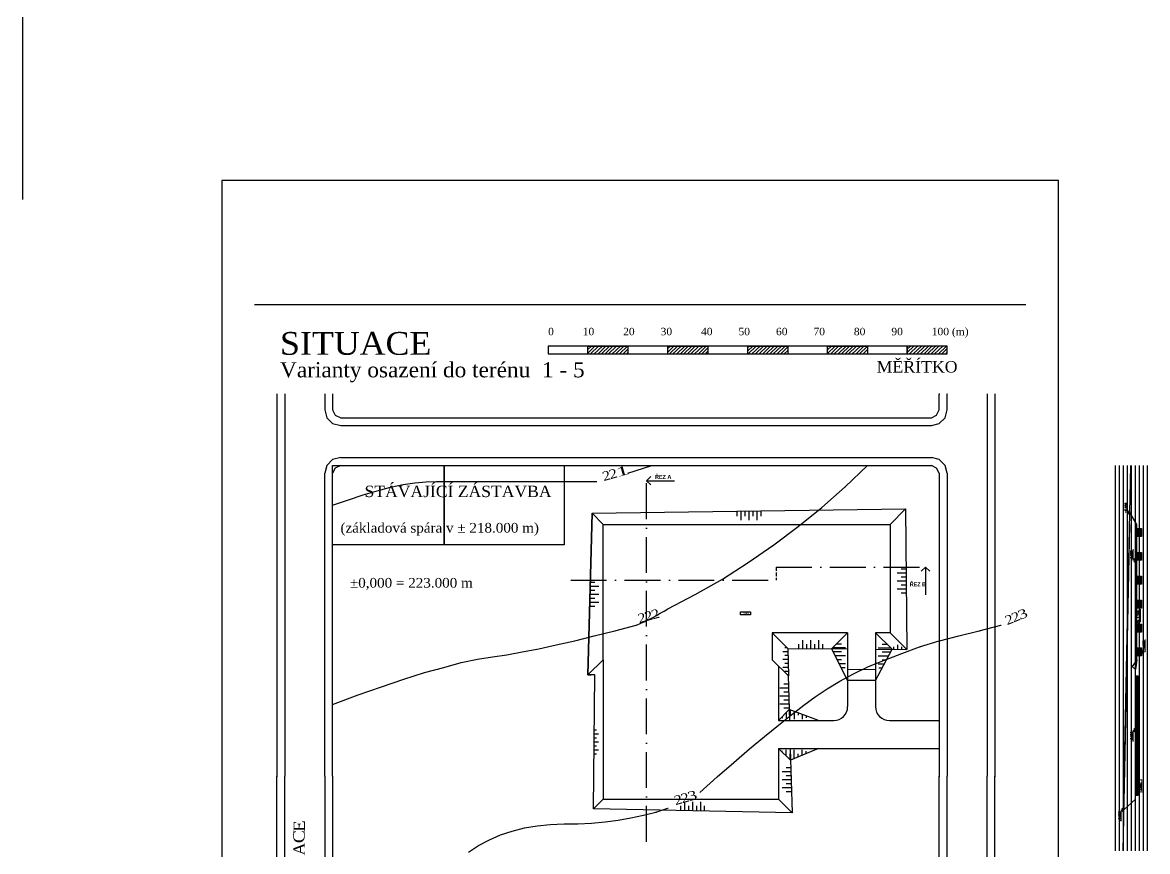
# Model space of a CAD drawing. Header units: millimetres. Extents: x -51 to 2999949, y -1641567 to 415040.
# Drawn here: x 879949 to 1162265, y -156157 to 51962 of the extents above; entities that cross this region are included whole.
import ezdxf

# ---------------------------------------------------------------- set-up
doc = ezdxf.new("R2010")
doc.units = ezdxf.units.MM
doc.header["$LTSCALE"] = 75
doc.header["$MEASUREMENT"] = 0
doc.linetypes.add('ACAD_ISO10W100', pattern=[18, 12, -3, 0, -3])
doc.layers.get('0').update_dxf_attribs({"linetype": 'CONTINUOUS'})
for name, color, linetype in [('cesty', 161, 'CONTINUOUS'), ('DNO', 210, 'CONTINUOUS'), ('koty situace', 7, 'CONTINUOUS'), ('objekt A+B', 10, 'CONTINUOUS'), ('objekt C', 30, 'CONTINUOUS'), ('svahování', 80, 'CONTINUOUS'), ('TEXT hlouby SJ', 6, 'CONTINUOUS'), ('ŘEZ', 10, 'ACAD_ISO10W100'), ('ŘEZ bílá', 251, 'CONTINUOUS'), ('ŘEZ červená', 10, 'CONTINUOUS'), ('šrafy', 90, 'CONTINUOUS')]:
    doc.layers.add(name, color=color, linetype=linetype)
doc.layers.add('dělící čára', color=140, linetype='CONTINUOUS', lineweight=30)
doc.layers.add('texty', color=255, linetype='CONTINUOUS', lineweight=15)
doc.styles.add('hloubky patek a pasu', font='ariblk.ttf', dxfattribs={"width": 0.75, "height": 400})
doc.styles.add('romans', font='romans.shx')
doc.styles.add('TIMESNEWROMAN', font='times.ttf')
doc.styles.add('ŘEZ', font='ariblk.ttf', dxfattribs={"width": 0.75, "height": 1000})
pattern_1 = [(45, (-21324.13, -343740.56), (-132.582521, 132.582521), [])]

# ---------------------------------------------------------------- blocks, each defined once
blk = doc.blocks.new('*U16')
at = {"layer": 'DNO'}
for p, q in [((-600, 1000), (600, 1000)), ((600, 1000), (600, -1000)), ((600, -1000), (-600, -1000))]:
    blk.add_line(p, q, dxfattribs=at)
blk = doc.blocks.new('*U17')
at = {"layer": 'DNO', "color": 0, "linetype": 'ByBlock', "lineweight": -2, "transparency": 16777216}
for p in [(0, 0), (0, -6000), (0, -12000), (0, -18000), (0, -24000), (0, -30000)]:
    blk.add_blockref('*U16', p, dxfattribs=at)

msp = doc.modelspace()

# ---------------------------------------------------------------- hatches: boundary and pattern name
at = {"layer": 'šrafy'}
h = msp.add_hatch(dxfattribs=at)
h.set_pattern_fill('ANSI31', color=256, scale=1500)
h.set_pattern_definition(pattern_1)
h.paths.add_polyline_path([(1159565.2522, -74056.2658), (1159265.2522, -73539.3695), (1159265.2522, -108501.4875), (1159565.2522, -108056.2658)])
h = msp.add_hatch(dxfattribs=at)
h.set_pattern_fill('ANSI31', color=256, scale=1500)
h.set_pattern_definition(pattern_1)
h.paths.add_polyline_path([(1160265.2522, -75056.2658), (1159565.2522, -75056.2658), (1159565.2522, -77056.2658), (1160265.2522, -77056.2658)])
h = msp.add_hatch(dxfattribs=at)
h.set_pattern_fill('ANSI31', color=256, scale=1500)
h.set_pattern_definition(pattern_1)
h.paths.add_polyline_path([(1160765.2522, -75056.2658), (1160265.2522, -75056.2658), (1160265.2522, -77056.2658), (1160765.2522, -77056.2658)])
h = msp.add_hatch(dxfattribs=at)
h.set_pattern_fill('ANSI31', color=256, scale=1500)
h.set_pattern_definition(pattern_1)
h.paths.add_polyline_path([(1160265.2522, -81056.2658), (1159565.2522, -81056.2658), (1159565.2522, -83056.2658), (1160265.2522, -83056.2658)])
h = msp.add_hatch(dxfattribs=at)
h.set_pattern_fill('ANSI31', color=256, scale=1500)
h.set_pattern_definition(pattern_1)
h.paths.add_polyline_path([(1160765.2522, -81056.2658), (1160265.2522, -81056.2658), (1160265.2522, -83056.2658), (1160765.2522, -83056.2658)])
h = msp.add_hatch(dxfattribs=at)
h.set_pattern_fill('ANSI31', color=256, scale=1500)
h.set_pattern_definition(pattern_1)
h.paths.add_polyline_path([(1160265.2522, -87056.2658), (1159565.2522, -87056.2658), (1159565.2522, -89056.2658), (1160265.2522, -89056.2658)])
h = msp.add_hatch(dxfattribs=at)
h.set_pattern_fill('ANSI31', color=256, scale=1500)
h.set_pattern_definition(pattern_1)
h.paths.add_polyline_path([(1160765.2522, -87056.2658), (1160265.2522, -87056.2658), (1160265.2522, -89056.2658), (1160765.2522, -89056.2658)])
h = msp.add_hatch(dxfattribs=at)
h.set_pattern_fill('ANSI31', color=256, scale=1500)
h.set_pattern_definition(pattern_1)
h.paths.add_polyline_path([(1160265.2522, -93056.2658), (1159565.2522, -93056.2658), (1159565.2522, -95056.2658), (1160265.2522, -95056.2658)])
h = msp.add_hatch(dxfattribs=at)
h.set_pattern_fill('ANSI31', color=256, scale=1500)
h.set_pattern_definition(pattern_1)
h.paths.add_polyline_path([(1160765.2522, -93056.2658), (1160265.2522, -93056.2658), (1160265.2522, -95056.2658), (1160765.2522, -95056.2658)])
h = msp.add_hatch(dxfattribs=at)
h.set_pattern_fill('ANSI31', color=256, scale=1500)
h.set_pattern_definition(pattern_1)
h.paths.add_polyline_path([(1160265.2522, -99056.2658), (1159565.2522, -99056.2658), (1159565.2522, -101056.2658), (1160265.2522, -101056.2658)])
h = msp.add_hatch(dxfattribs=at)
h.set_pattern_fill('ANSI31', color=256, scale=1500)
h.set_pattern_definition(pattern_1)
h.paths.add_polyline_path([(1160765.2522, -99056.2658), (1160265.2522, -99056.2658), (1160265.2522, -101056.2658), (1160765.2522, -101056.2658)])
h = msp.add_hatch(dxfattribs=at)
h.set_pattern_fill('ANSI31', color=256, scale=1500)
h.set_pattern_definition(pattern_1)
h.paths.add_polyline_path([(1160265.2522, -105056.2658), (1159565.2522, -105056.2658), (1159565.2522, -107056.2658), (1160265.2522, -107056.2658)])
h = msp.add_hatch(dxfattribs=at)
h.set_pattern_fill('ANSI31', color=256, scale=1500)
h.set_pattern_definition(pattern_1)
h.paths.add_polyline_path([(1160765.2522, -105056.2658), (1160265.2522, -105056.2658), (1160265.2522, -107056.2658), (1160765.2522, -107056.2658)])
h = msp.add_hatch(dxfattribs=at)
h.set_pattern_fill('ANSI31', color=256, scale=1500)
h.set_pattern_definition(pattern_1)
h.paths.add_polyline_path([(1159565.2522, -108056.2658), (1159265.2522, -108501.4875), (1159265.2522, -110506.2658)])
h = msp.add_hatch(dxfattribs=at)
h.set_pattern_fill('ANSI31', color=256, scale=1500)
h.set_pattern_definition(pattern_1)
h.paths.add_polyline_path([(1159865.2522, -112056.2658), (1159265.2522, -112056.2658), (1159265.2522, -142056.2658), (1159865.2522, -142056.2658)])

# ---------------------------------------------------------------- linework, layer by layer
for p, q in [((938166.6185, -18820.389), (1131752.1823, -18820.389)), ((959847.5854, -57244.3073), (1108142.3038, -57244.3073)), ((959847.5854, -59224.6545), (1108142.3038, -59224.6545)), ((1021855.6645, -63288.2198), (1024041.7669, -63288.2198))]:
    msp.add_line(p, q)
msp.add_lwpolyline([(929948.9938, 12260.6431), (929948.9938, -284739.3569), (1139948.9938, -284739.3569), (1139948.9938, 12260.6431)], close=True)
for points in [[(1011851.0381, -31216.8468), (1021855.6645, -31216.8468), (1021855.6645, -29262.2175), (1031860.2843, -29262.2175), (1031860.2843, -31216.8468), (1041864.9041, -31216.8468), (1041864.9041, -29262.2175), (1051972.395, -29262.2175), (1051972.395, -31216.8468), (1061977.0279, -31216.8468), (1061977.0279, -29262.2175), (1071981.6346, -29262.2175), (1071981.6346, -31216.8468), (1081986.2675, -31216.8468), (1081986.2675, -29262.2175), (1091990.8873, -29262.2175), (1091990.8873, -31216.8468), (1101995.5072, -31216.8468), (1101995.5072, -29262.2175), (1011851.0381, -29262.2175), (1011851.0381, -31216.8468), (1102098.3783, -31216.8468)], [(1021855.6645, -30136.6741), (1022730.1081, -29262.2175), (1022832.9792, -29262.2175)], [(1021855.6645, -31011.1046), (1023604.5386, -29262.2175), (1023707.4097, -29262.2175)], [(1022498.635, -31216.8468), (1024478.9821, -29262.2175), (1024607.5841, -29262.2175)], [(1023398.7964, -31216.8468), (1025482.0146, -29262.2175), (1025584.8857, -29262.2175)], [(1024376.098, -31216.8468), (1026356.4582, -29262.2175), (1026459.3293, -29262.2175)], [(1025250.5546, -31216.8468), (1027230.9018, -29262.2175), (1027359.4906, -29262.2175)], [(1026150.7029, -31216.8468), (1028105.3322, -29262.2175), (1028233.9211, -29262.2175)], [(1027025.1465, -31216.8468), (1029005.4936, -29262.2175), (1029108.3778, -29262.2175)], [(1027899.5901, -31216.8468), (1029982.8083, -29262.2175), (1030085.6794, -29262.2175)], [(1028876.8916, -31216.8468), (1030857.2519, -29262.2175), (1030985.8407, -29262.2175)], [(1029777.0661, -31216.8468), (1031757.4132, -29262.2175), (1031860.2843, -29262.2175)], [(1030651.4966, -31216.8468), (1031860.2843, -30008.0591), (1031963.1554, -30008.0591)], [(1031525.9402, -31216.8468), (1031860.2843, -30908.2335), (1031963.1554, -30908.2335)], [(1041864.9041, -29802.3169), (1042507.8746, -29262.2175), (1042636.4766, -29262.2175)], [(1041864.9041, -30779.6447), (1043408.036, -29262.2175), (1043510.9071, -29262.2175)], [(1042302.1194, -31216.8468), (1044282.4665, -29262.2175), (1044385.3507, -29262.2175)], [(1043176.5629, -31216.8468), (1045259.7942, -29262.2175), (1045388.3831, -29262.2175)], [(1044179.5954, -31216.8468), (1046159.9425, -29262.2175), (1046262.8136, -29262.2175)], [(1045054.039, -31216.8468), (1047034.3861, -29262.2175), (1047137.2703, -29262.2175)], [(1045928.4825, -31216.8468), (1047908.8297, -29262.2175), (1048011.7008, -29262.2175)], [(1046802.913, -31216.8468), (1048783.2602, -29262.2175), (1048886.1443, -29262.2175)], [(1047677.3566, -31216.8468), (1049657.7168, -29262.2175), (1049786.3057, -29262.2175)], [(1048577.518, -31216.8468), (1050660.7362, -29262.2175), (1050763.6073, -29262.2175)], [(1049554.8326, -31216.8468), (1051535.1798, -29262.2175), (1051638.064, -29262.2175)], [(1050429.2762, -31216.8468), (1051972.395, -29699.4458), (1052075.2792, -29699.4458)], [(1051303.7067, -31216.8468), (1051972.395, -30573.8763), (1052075.2792, -30573.8763)], [(1061977.0279, -29570.8569), (1062311.359, -29262.2175), (1062414.2432, -29262.2175)], [(1061977.0279, -30471.0052), (1063185.8156, -29262.2175), (1063288.6867, -29262.2175)], [(1062079.899, -31216.8468), (1064060.2461, -29262.2175), (1064188.835, -29262.2175)], [(1062980.0473, -31216.8468), (1065063.2786, -29262.2175), (1065166.1628, -29262.2175)], [(1063854.5039, -31216.8468), (1065937.7222, -29262.2175), (1066040.5933, -29262.2175)], [(1064831.8055, -31216.8468), (1066812.1527, -29262.2175), (1066915.0368, -29262.2175)], [(1065706.2491, -31216.8468), (1067686.6093, -29262.2175), (1067815.1982, -29262.2175)], [(1066606.4105, -31216.8468), (1068586.7576, -29262.2175), (1068689.6287, -29262.2175)], [(1067480.841, -31216.8468), (1069461.2012, -29262.2175), (1069564.0723, -29262.2175)], [(1068355.2976, -31216.8468), (1070438.5158, -29262.2175), (1070567.1047, -29262.2175)], [(1069332.5992, -31216.8468), (1071312.9463, -29262.2175), (1071441.5483, -29262.2175)], [(1070232.7737, -31216.8468), (1071981.6346, -29467.9597), (1072084.5188, -29467.9597)], [(1071107.2041, -31216.8468), (1071981.6346, -30342.4163), (1072084.5188, -30342.4163)], [(1081986.2675, -29365.0886), (1082089.1386, -29262.2175), (1082217.7275, -29262.2175)], [(1081986.2675, -30239.5452), (1082989.3, -29262.2175), (1083092.1842, -29262.2175)], [(1081986.2675, -31113.9757), (1083863.7436, -29262.2175), (1083966.6147, -29262.2175)], [(1082757.8269, -31216.8468), (1084738.1741, -29262.2175), (1084841.0452, -29262.2175)], [(1083632.2705, -31216.8468), (1085715.5018, -29262.2175), (1085844.0907, -29262.2175)], [(1084635.303, -31216.8468), (1086615.6501, -29262.2175), (1086718.5212, -29262.2175)], [(1085509.7465, -31216.8468), (1087490.0937, -29262.2175), (1087592.9778, -29262.2175)], [(1086384.1901, -31216.8468), (1088364.5372, -29262.2175), (1088467.4083, -29262.2175)], [(1087258.6206, -31216.8468), (1089238.9677, -29262.2175), (1089341.8388, -29262.2175)], [(1088133.0642, -31216.8468), (1090242.0133, -29262.2175), (1090344.8844, -29262.2175)], [(1089136.0966, -31216.8468), (1091116.4438, -29262.2175), (1091219.3149, -29262.2175)], [(1090010.5402, -31216.8468), (1091990.8873, -29262.2175), (1092093.7715, -29262.2175)], [(1090884.9838, -31216.8468), (1091990.8873, -30136.6741), (1092093.7715, -30136.6741)], [(1091785.1321, -31216.8468), (1091990.8873, -31011.1046), (1092093.7715, -31011.1046)], [(1101995.5072, -31216.8468), (1112000.127, -31216.8468), (1112000.127, -29262.2175), (1101995.5072, -29262.2175), (1101995.5072, -31216.8468), (1102098.3783, -31216.8468)], [(1101995.5072, -30008.0591), (1102767.0666, -29262.2175), (1102869.9507, -29262.2175)], [(1101995.5072, -30908.2335), (1103641.5101, -29262.2175), (1103744.3943, -29262.2175)], [(1102535.6066, -31216.8468), (1104515.9537, -29262.2175), (1104644.5426, -29262.2175)], [(1103435.7549, -31216.8468), (1105518.9862, -29262.2175), (1105621.8703, -29262.2175)], [(1104413.0826, -31216.8468), (1106393.4297, -29262.2175), (1106496.3008, -29262.2175)], [(1105287.5131, -31216.8468), (1107267.8602, -29262.2175), (1107396.4622, -29262.2175)], [(1106187.6745, -31216.8468), (1108142.3038, -29262.2175), (1108270.9058, -29262.2175)], [(1107062.118, -31216.8468), (1109042.4652, -29262.2175), (1109145.3363, -29262.2175)], [(1107936.5485, -31216.8468), (1109916.8957, -29262.2175), (1110019.7798, -29262.2175)], [(1108811.0052, -31216.8468), (1110894.2234, -29262.2175), (1111022.8123, -29262.2175)], [(1109814.0246, -31216.8468), (1111794.3717, -29262.2175), (1111897.2559, -29262.2175)], [(1110688.4681, -31216.8468), (1112000.127, -29905.188), (1112103.0111, -29905.188)], [(1111562.9117, -31216.8468), (1112000.127, -30779.6447), (1112103.0111, -30779.6447)], [(943799.0401, -41221.4797), (943799.0401, -137281.2658), (943901.9177, -137281.2658)], [(945779.3872, -41221.4797), (945779.3872, -137281.2658), (945882.2648, -137281.2658)], [(955784.0135, -41221.4797), (955784.0135, -45285.0451), (956324.1064, -47265.3922), (957764.3607, -48679.9221), (959847.5854, -49245.7393), (1108039.4327, -49245.7393), (1110019.7798, -48679.9221), (1111460.0406, -47265.3922), (1112000.127, -45285.0451), (1112000.127, -41221.4797), (1112103.0111, -41221.4797)], [(957764.3607, -41221.4797), (957764.3607, -45285.0451), (958407.3312, -46596.7039), (959847.5854, -47265.3922), (1108039.4327, -47265.3922), (1109351.0915, -46596.7039), (1110019.7798, -45285.0451), (1110019.7798, -41221.4797), (1110122.664, -41221.4797)], [(1122004.7468, -41221.4797), (1122004.7468, -137281.2658), (1122107.6179, -137281.2658)], [(1123985.0939, -41221.4797), (1123985.0939, -137281.2658), (1124087.9781, -137281.2658)], [(959847.5854, -57244.3073), (957764.3607, -57784.4068), (956324.1064, -59224.6545), (955784.0135, -61205.0016), (955886.8846, -61205.0016)], [(959847.5854, -59224.6545), (958407.3312, -59893.3428), (957764.3607, -61205.0016), (957867.2383, -61205.0016)], [(957764.3607, -79208.1763), (957764.3607, -59224.6545), (1015914.6166, -59224.6545), (1015914.6166, -79208.1763), (985797.873, -79208.1763), (985797.873, -59224.6545), (985797.873, -79208.1763), (957764.3607, -79208.1763), (957867.2383, -79208.1763)], [(1031860.2843, -61205.0016), (1037904.1968, -59224.6545), (1038007.081, -59224.6545)], [(1086384.1901, -64599.8786), (1091990.8873, -59224.6545), (1092093.7715, -59224.6545)], [(1112000.127, -61205.0016), (1111460.0406, -59224.6545), (1110019.7798, -57784.4068), (1108039.4327, -57244.3073), (1108142.3038, -57244.3073)], [(1110019.7798, -61205.0016), (1109351.0915, -59893.3428), (1108039.4327, -59224.6545), (1108142.3038, -59224.6545)], [(955784.0135, -137281.2658), (955784.0135, -61205.0016), (955886.8846, -61205.0016)], [(957764.3607, -137281.2658), (957764.3607, -61205.0016), (957867.2383, -61205.0016)], [(1110019.7798, -61205.0016), (1110019.7798, -137281.2658), (1110122.664, -137281.2658)], [(1112000.127, -61205.0016), (1112000.127, -137281.2658), (1112103.0111, -137281.2658)], [(957764.3607, -69203.5434), (961725.0615, -67891.8846), (965454.2892, -66580.2258), (968977.7682, -65602.9242), (972269.7742, -64702.7497), (975458.909, -64059.7792), (978416.5708, -63622.577), (981271.3615, -63391.0909), (983817.5258, -63288.2198), (1021958.5356, -63288.2198)], [(1041864.9041, -95231.0039), (1048783.2602, -91604.6407), (1055598.7582, -87772.5353), (1062079.899, -83606.0989), (1068458.1687, -79208.1763), (1074630.6832, -74604.5115), (1080571.7376, -69769.3606), (1086384.1901, -64599.8786), (1086487.0612, -64599.8786)], [(957764.3607, -119278.0911), (964142.6304, -116860.5287), (970057.954, -114777.2974), (975664.6577, -112899.8214), (980834.1397, -111253.8315), (985669.2776, -109942.1727), (990067.2001, -108733.3849), (994156.4898, -107858.9283), (997885.7175, -107318.8288), (1001512.0742, -106753.0378), (1005369.8973, -106007.1962), (1009536.3469, -105235.6106), (1013831.3918, -104232.5912), (1018563.6455, -103255.2635), (1023398.7964, -102046.4758), (1028568.2784, -100734.8169), (1028671.1495, -100734.8169)], [(1028568.2784, -100734.8169), (1033943.5025, -99294.5692), (1034046.3736, -99294.5692)], [(1109951.4623, -103276.613), (1110054.8371, -103255.2635), (1114889.9881, -102046.4758), (1120059.47, -100734.8169), (1120162.3411, -100734.8169)], [(1120059.47, -100734.8169), (1125434.6942, -99294.5692), (1125537.5653, -99294.5692)], [(1105081.7709, -104798.4085), (1110019.7798, -103255.2635), (1110122.664, -103255.2635)], [(1049889.1768, -141344.8442), (1054287.0994, -137384.1369), (1058453.5358, -133783.5177), (1062414.2432, -130362.9098), (1066169.1821, -127302.3769), (1069666.9564, -124447.5731), (1072984.6802, -121798.5376), (1076045.2262, -119380.9622), (1078900.0038, -117297.744), (1081883.3964, -115317.3968), (1085072.5313, -113362.7675), (1088467.4083, -111588.1626), (1092222.3604, -109736.4043), (1096285.9257, -108090.4144), (1100580.9772, -106444.3983), (1105081.7709, -104798.4085), (1105184.642, -104798.4085)], [(943799.0401, -239384.9905), (943799.0401, -137281.2658), (943901.9177, -137281.2658)], [(945779.3872, -239384.9905), (945779.3872, -137281.2658), (945882.2648, -137281.2658)], [(955784.0135, -137281.2658), (955784.0135, -219298.591), (956324.1064, -221381.8158), (957764.3607, -222822.07), (959847.5854, -223362.1629), (1108039.4327, -223362.1629), (1110019.7798, -222822.07), (1111460.0406, -221381.8158), (1112000.127, -219298.591), (1112000.127, -137281.2658), (1112103.0111, -137281.2658)], [(957764.3607, -137281.2658), (957764.3607, -219298.591), (958407.3312, -220713.1275), (959847.5854, -221381.8158), (1108039.4327, -221381.8158), (1109351.0915, -220713.1275), (1110019.7798, -219298.591), (1110019.7798, -137281.2658), (1110122.664, -137281.2658)], [(1122004.7468, -239384.9905), (1122004.7468, -137281.2658), (1122107.6179, -137281.2658)], [(1123985.0939, -239384.9905), (1123985.0939, -137281.2658), (1124087.9781, -137281.2658)], [(991841.7985, -156287.4861), (994362.2451, -154641.47), (997114.1581, -153201.2223), (999866.0712, -151992.4346), (1002823.733, -151015.1199), (1005909.9902, -150243.5474), (1009099.1251, -149703.4611), (1012391.1376, -149369.1169), (1015914.6166, -149240.528), (1019335.2179, -149240.528), (1022730.1081, -149034.7728), (1026150.7029, -148700.4286), (1029442.7089, -148263.2003), (1032631.8437, -147723.1139), (1035820.9786, -147054.4126), (1038881.5245, -146282.8532), (1039010.1134, -146282.8532)], [(1038881.5245, -146282.8532), (1041864.9041, -145305.5516), (1041967.7883, -145305.5516)]]:
    msp.add_lwpolyline(points)
msp.add_open_spline([(1034046.3736, -99294.5692), (1036855.9695, -98143.4665), (1039416.5218, -96743.3201), (1041864.9041, -95231.0039)], degree=3)
at = {"layer": 'cesty'}
for p, q in [((1087019.7798, -101256.2658), (1082997.2698, -105278.7759)), ((1087019.7798, -101256.2658), (1087019.7798, -119781.2658)), ((1094019.7798, -101256.2658), (1094019.7798, -119781.2658)), ((1094019.7798, -101256.2658), (1098154.5737, -105391.0597)), ((1094019.7798, -101256.2658), (1094019.7798, -113256.2658)), ((1082997.2698, -105278.7759), (1087019.7798, -113256.2658)), ((1087019.7798, -105308.5742), (1087019.7798, -117308.5742)), ((1094019.7798, -113256.2658), (1098154.5737, -105391.0597)), ((1094019.7798, -110505.4022), (1087019.7798, -110518.7658)), ((1094019.7798, -113256.2658), (1087019.7798, -113256.2658)), ((1069669.7798, -123281.2658), (1072313.0059, -120543.2791)), ((1079669.7798, -123281.2658), (1072313.0059, -120543.2791)), ((1069669.7798, -123281.2658), (1083519.7798, -123281.2658)), ((1069669.7798, -123281.2658), (1079669.7798, -123281.2658)), ((1097519.7798, -123281.2658), (1106019.7798, -123281.2658)), ((1097519.7798, -123281.2658), (1110019.7798, -123281.2658)), ((1069669.7798, -130281.2658), (1110019.7798, -130281.2658)), ((1069669.7798, -130281.2658), (1072680.984, -133264.7744)), ((1079669.7798, -130281.2658), (1072680.984, -133264.7744))]:
    msp.add_line(p, q, dxfattribs=at)
for centre, start, end in [((1083519.7798, -119781.2658), 270, 0), ((1097519.7798, -119781.2658), 180, 270)]:
    msp.add_arc(centre, 3500, start, end, dxfattribs=at)
at = {"layer": 'DNO'}
for p, q in [((1159565.2522, -74056.2658), (1157822.0253, -71052.7071)), ((1159565.2522, -108056.2658), (1159565.2522, -74056.2658)), ((1159565.2522, -108056.2658), (1159565.2522, -98166.8718)), ((1159565.2522, -108056.2658), (1158458.1991, -109699.2127)), ((1159265.2522, -110506.2658), (1158458.1991, -109699.2127)), ((1159565.2522, -108056.2658), (1159265.2522, -110506.2658)), ((1159265.2522, -143056.2658), (1159265.2522, -110506.2658)), ((1159265.2522, -112056.2658), (1159865.2522, -112056.2658)), ((1159865.2522, -112056.2658), (1159865.2522, -142056.2658)), ((1159265.2522, -143056.2658), (1156289.0545, -145706.4992)), ((1159865.2522, -142056.2658), (1159265.2522, -142056.2658))]:
    msp.add_line(p, q, dxfattribs=at)
at = {"layer": 'dělící čára'}
msp.add_line((879948.9938, 407501.2066), (879948.9938, 7501.2066), dxfattribs=at)
at = {"layer": 'koty situace'}
for p, q in [((1022896.208, -71245.9296), (1021800.0449, -111802.3772)), ((1021800.0449, -111802.3772), (1022681.0843, -111807.471))]:
    msp.add_line(p, q, dxfattribs=at)
at = {"layer": 'objekt A+B'}
for p, q in [((1022896.208, -71245.9296), (1101498.657, -70135.1912)), ((1097669.7798, -74056.2658), (1101498.657, -70135.1912)), ((1101498.657, -70135.1912), (1101841.4152, -105418.3714)), ((1021800.0449, -111802.3772), (1022896.208, -71245.9296)), ((1022896.208, -71245.9296), (1025669.7798, -74056.2658)), ((1025669.7798, -74056.2658), (1097669.7798, -74056.2658)), ((1025669.7798, -108056.2658), (1025669.7798, -74056.2658)), ((1097669.7798, -74056.2658), (1097669.7798, -101256.2658)), ((1087019.7798, -101256.2658), (1068069.7798, -101256.2658)), ((1068069.7798, -101256.2658), (1068069.7798, -108056.2658)), ((1068069.7798, -101256.2658), (1072010.904, -105197.39)), ((1097669.7798, -101256.2658), (1094019.7798, -101256.2658)), ((1097669.7798, -101256.2658), (1101831.8143, -105418.3003)), ((1072010.904, -105197.39), (1072185.7949, -112093.6886)), ((1072010.904, -105197.39), (1087019.7798, -105308.5742)), ((1094019.7798, -105360.4295), (1101841.4152, -105418.3714)), ((1025669.7798, -108056.2658), (1021800.0449, -111802.3772)), ((1068069.7798, -108056.2658), (1072185.7949, -112093.6886)), ((1023562.1238, -111812.5649), (1021800.0449, -111802.3772)), ((1072185.7949, -112093.6886), (1072068.576, -112093.0109))]:
    msp.add_line(p, q, dxfattribs=at)
at = {"layer": 'objekt C'}
for p, q in [((1025669.7798, -108056.2658), (1025669.7798, -143056.2658)), ((1069669.7798, -109625.715), (1069669.7798, -123281.2658)), ((1023206.4049, -145446.4194), (1023562.1238, -111812.5649)), ((1071838.6105, -111753.1334), (1072068.576, -112093.0109)), ((1072068.576, -112093.0109), (1072392.2041, -123281.2658)), ((1069669.7798, -130281.2658), (1069669.7798, -143056.2658)), ((1072594.6839, -130281.2658), (1073061.4127, -146416.7041)), ((1025669.7798, -143056.2658), (1023206.4049, -145446.4194)), ((1025669.7798, -143056.2658), (1069669.7798, -143056.2658)), ((1069669.7798, -143056.2658), (1073061.4127, -146416.7041)), ((1073061.4127, -146416.7041), (1023206.4049, -145446.4194))]:
    msp.add_line(p, q, dxfattribs=at)
at = {"layer": 'svahování'}
for p, q in [((1059197.4325, -70690.5604), (1059197.4325, -71940.5604)), ((1060197.4325, -70690.5604), (1060197.4325, -72940.5604)), ((1061197.4325, -70690.5604), (1061197.4325, -71940.5604)), ((1062197.4325, -70690.5604), (1062197.4325, -72940.5604)), ((1063197.4325, -70676.4293), (1063197.4325, -71940.5604)), ((1064197.4325, -70662.2982), (1064197.4325, -72940.5604)), ((1065197.4325, -70648.1671), (1065197.4325, -71940.5604)), ((1101655.7791, -86309.1828), (1099439.3679, -86309.1828)), ((1101646.0646, -85309.1828), (1100439.3679, -85309.1828)), ((1101665.4936, -87309.1828), (1100439.3679, -87309.1828)), ((1022402.1826, -89524.1534), (1024598.1265, -89524.1534)), ((1022429.2107, -88524.1534), (1023598.1265, -88524.1534)), ((1101675.2081, -88309.1828), (1099439.3679, -88309.1828)), ((1101689.3679, -90309.1828), (1099439.3679, -90309.1828)), ((1101689.3679, -89309.1828), (1100439.3679, -89309.1828)), ((1022348.1265, -91524.1534), (1024598.1265, -91524.1534)), ((1022348.1265, -92524.1534), (1023598.1265, -92524.1534)), ((1022375.1545, -90524.1534), (1023598.1265, -90524.1534)), ((1101689.3679, -91309.1828), (1100439.3679, -91309.1828)), ((1022267.0422, -94524.1534), (1023598.1265, -94524.1534)), ((1022294.0703, -93524.1534), (1024598.1265, -93524.1534)), ((1074794.6452, -105218.0117), (1074794.6452, -104108.117)), ((1075794.6452, -105225.4196), (1075794.6452, -103108.117)), ((1076794.6452, -105232.8275), (1076794.6452, -104108.117)), ((1077794.6452, -105240.2354), (1077794.6452, -103108.117)), ((1078794.6452, -105247.6433), (1078794.6452, -104108.117)), ((1079794.6452, -105255.0512), (1079794.6452, -103108.117)), ((1080794.6452, -105262.4591), (1080794.6452, -104108.117)), ((1084295.0067, -103981.0389), (1085490.6182, -103981.0389)), ((1096912.8801, -104149.3661), (1095704.024, -104149.3661)), ((1099640.6933, -105402.0687), (1099640.6933, -104295.3748)), ((1072030.9643, -105988.4075), (1070725.2647, -105988.4075)), ((1071801.9215, -104988.4075), (1071225.2647, -104988.4075)), ((1072056.3244, -106988.4075), (1071225.2647, -106988.4075)), ((1083295.0067, -104981.0389), (1086490.6182, -104981.0389)), ((1083351.3736, -105981.0389), (1085490.6182, -105981.0389)), ((1083855.6062, -106981.0389), (1086490.6182, -106981.0389)), ((1097912.8801, -105149.3661), (1094704.024, -105149.3661)), ((1097230.2197, -107149.3661), (1094704.024, -107149.3661)), ((1097755.9267, -106149.3661), (1095704.024, -106149.3661)), ((1098640.6933, -105394.6608), (1098640.6933, -104795.3748)), ((1100640.6933, -105409.4766), (1100640.6933, -104795.3748)), ((1072081.6845, -107988.4075), (1070725.2647, -107988.4075)), ((1072132.4048, -109988.4075), (1070725.2647, -109988.4075)), ((1072107.0447, -108988.4075), (1071225.2647, -108988.4075)), ((1084359.8387, -107981.0389), (1085490.6182, -107981.0389)), ((1084864.0713, -108981.0389), (1086490.6182, -108981.0389)), ((1086388.8586, -110037.4535), (1085396.7499, -110037.4535)), ((1096178.8057, -109149.3661), (1094704.024, -109149.3661)), ((1096704.5127, -108149.3661), (1095704.024, -108149.3661)), ((1072157.7649, -110988.4075), (1071225.2647, -110988.4075)), ((1095662.8272, -110130.8606), (1094841.1398, -110130.8606)), ((1072157.7446, -115175.6876), (1070038.812, -115175.6876)), ((1072128.8189, -114175.6876), (1071038.812, -114175.6876)), ((1072215.596, -117175.6876), (1070038.812, -117175.6876)), ((1072186.6703, -116175.6876), (1071038.812, -116175.6876)), ((1072244.5217, -118175.6876), (1071038.812, -118175.6876)), ((1072273.4474, -119175.6876), (1070038.812, -119175.6876)), ((1072288.812, -120175.6876), (1071038.812, -120175.6876)), ((1071574.9784, -121307.7652), (1071574.9784, -122911.9864)), ((1072574.9784, -120640.778), (1072574.9784, -121911.9864)), ((1073574.9784, -121012.9502), (1073574.9784, -122911.9864)), ((1074574.9784, -121385.1224), (1074574.9784, -121911.9864)), ((1070574.9784, -122343.6156), (1070574.9784, -122676.3553)), ((1075574.9784, -121757.2946), (1075574.9784, -122911.9864)), ((1076574.9784, -122129.4667), (1076574.9784, -122558.183)), ((1023384.2644, -126629.4921), (1024509.2644, -126629.4921)), ((1023415.993, -125629.4921), (1024009.2644, -125629.4921)), ((1023384.2644, -127629.4921), (1024009.2644, -127629.4921)), ((1023384.2644, -128629.4921), (1024509.2644, -128629.4921)), ((1023384.2644, -129629.4921), (1024009.2644, -129629.4921)), ((1023384.2644, -130629.4921), (1024509.2644, -130629.4921)), ((1023384.2644, -131629.4921), (1024009.2644, -131629.4921)), ((1070574.9784, -131178.1387), (1070574.9784, -130886.1763)), ((1071574.9784, -132168.9412), (1071574.9784, -130650.5452)), ((1072574.9784, -133159.7437), (1072574.9784, -131650.5452)), ((1073574.9784, -132883.1292), (1073574.9784, -130650.5452)), ((1074574.9784, -132456.2304), (1074574.9784, -131650.5452)), ((1075574.9784, -132029.3316), (1075574.9784, -130650.5452)), ((1076574.9784, -131602.4328), (1076574.9784, -131004.3486)), ((1072735.3264, -135143.464), (1071591.5468, -135143.464)), ((1072764.2521, -136143.464), (1070591.5468, -136143.464)), ((1072841.5468, -138143.464), (1070591.5468, -138143.464)), ((1072793.1778, -137143.464), (1071591.5468, -137143.464)), ((1072841.5468, -140143.464), (1070591.5468, -140143.464)), ((1072841.5468, -139143.464), (1071591.5468, -139143.464)), ((1072841.5468, -141143.464), (1071591.5468, -141143.464)), ((1046133.9088, -145931.5617), (1046133.9088, -143681.5617)), ((1048133.9088, -145931.5617), (1048133.9088, -143681.5617)), ((1050133.9088, -145931.5617), (1050133.9088, -143681.5617)), ((1045133.9088, -145931.5617), (1045133.9088, -144681.5617)), ((1047133.9088, -145931.5617), (1047133.9088, -144681.5617)), ((1049133.9088, -145931.5617), (1049133.9088, -144681.5617)), ((1051133.9088, -145931.5617), (1051133.9088, -144681.5617))]:
    msp.add_line(p, q, dxfattribs=at)
at = {"layer": 'TEXT hlouby SJ'}
msp.add_lwpolyline([(1060158.2289, -95951.7178), (1062658.2289, -95951.7178), (1062658.2289, -96751.7178), (1060158.2289, -96751.7178)], close=True, dxfattribs=at)
at = {"layer": 'texty', "linetype": 'ByBlock', "lineweight": 20, "ltscale": 5}
for p, q in [((1157209.4415, -68232.7071), (1157209.4415, -71052.7071)), ((1157822.0253, -71052.7071), (1157209.4415, -71052.7071)), ((1157822.0253, -71052.7071), (1157395.7334, -70626.4152)), ((1157822.0253, -71052.7071), (1157395.7334, -71478.999)), ((1158652.6684, -80236.2658), (1158652.6684, -83056.2658)), ((1159265.2522, -83056.2658), (1158652.6684, -83056.2658)), ((1159265.2522, -83056.2658), (1158838.9603, -82629.9739)), ((1159265.2522, -83056.2658), (1158838.9603, -83482.5577)), ((1160507.0846, -95333.2001), (1160507.0846, -98489.824)), ((1159565.2522, -98489.824), (1159991.5441, -98063.5321)), ((1159565.2522, -98489.824), (1159991.5441, -98916.1159)), ((1159565.2522, -98489.824), (1160507.0846, -98489.824)), ((1161707.0846, -102899.642), (1161707.0846, -106056.2658)), ((1160765.2522, -106056.2658), (1161191.5441, -105629.9739)), ((1160765.2522, -106056.2658), (1161191.5441, -106482.5577)), ((1160765.2522, -106056.2658), (1161707.0846, -106056.2658)), ((1159289.0545, -125697.7207), (1158676.4706, -125697.7207)), ((1158676.4706, -128517.7207), (1158676.4706, -125697.7207)), ((1159289.0545, -125697.7207), (1158862.7626, -125271.4287)), ((1159289.0545, -125697.7207), (1158862.7626, -126124.0126)), ((1159865.2522, -138194.5226), (1160291.5441, -137768.2307)), ((1159865.2522, -138194.5226), (1160291.5441, -138620.8145)), ((1159865.2522, -138194.5226), (1160807.0846, -138194.5226)), ((1160807.0846, -141351.1464), (1160807.0846, -138194.5226)), ((1156289.0545, -145706.4992), (1155676.4706, -145706.4992)), ((1155676.4706, -148526.4992), (1155676.4706, -145706.4992)), ((1156289.0545, -145706.4992), (1155862.7626, -145280.2072)), ((1156289.0545, -145706.4992), (1155862.7626, -146132.7911))]:
    msp.add_line(p, q, dxfattribs=at)
at = {"layer": 'ŘEZ', "linetype": 'Continuous'}
for p, q in [((1036569.7798, -63060.9633), (1037630.44, -62000.3031)), ((1036569.7798, -63060.9633), (1043569.7798, -63060.9633)), ((1036569.7798, -63060.9633), (1037622.7388, -64129.2692)), ((1106540.6933, -84756.2658), (1105472.3874, -85809.2247)), ((1106540.6933, -84756.2658), (1106540.6933, -91756.2658)), ((1106540.6933, -84756.2658), (1107601.3535, -85816.926))]:
    msp.add_line(p, q, dxfattribs=at)
at = {"layer": 'ŘEZ', "ltscale": 10}
for p, q in [((1036569.7798, -153706.4992), (1036569.7798, -63060.9633)), ((1069044.7798, -84756.2658), (1106540.6933, -84756.2658)), ((1017531.0495, -88056.2658), (1069044.7798, -88056.2658))]:
    msp.add_line(p, q, dxfattribs=at)
at = {"layer": 'ŘEZ'}
msp.add_line((1069044.7798, -84756.2658), (1069044.7798, -88056.2658), dxfattribs=at)
at = {"layer": 'ŘEZ bílá'}
for p, q in [((1154265.2522, -155979.8934), (1154265.2522, -59224.6545)), ((1155265.2522, -155979.8934), (1155265.2522, -59224.6545)), ((1156265.2522, -155979.8934), (1156265.2522, -59224.6545)), ((1157265.2522, -155979.8934), (1157265.2522, -59224.6545)), ((1158265.2522, -155979.8934), (1158265.2522, -59224.6545)), ((1159265.2522, -155979.8934), (1159265.2522, -59224.6545)), ((1160265.2522, -155979.8934), (1160265.2522, -59224.6545)), ((1161265.2522, -155979.8934), (1161265.2522, -59224.6545)), ((1162265.2522, -155979.8934), (1162265.2522, -59224.6545))]:
    msp.add_line(p, q, dxfattribs=at)
at = {"layer": 'ŘEZ červená'}
for p, q in [((1156265.2522, -146865.6408), (1158064.9073, -59224.6545)), ((1157760.349, -74056.2658), (1156078.0965, -155979.8934)), ((1156265.2522, -146865.6408), (1157265.2522, -98166.8718))]:
    msp.add_line(p, q, dxfattribs=at)

# ---------------------------------------------------------------- block references
at = {"layer": 'DNO'}
msp.add_blockref('*U17', (1160165.2522, -76056.2658), dxfattribs=at)

# ---------------------------------------------------------------- texts
at = {"attachment_point": 7, "style": 'TIMESNEWROMAN'}
for s, insert, char_height, width in [('\\W1.03;0\\~\\~\\~\\~\\~\\~\\~\\~\\~\\~10\\~\\~\\~\\~\\~\\~\\~\\~\\~\\~20\\~\\~\\~\\~\\~\\~\\~\\~\\~30\\~\\~\\~\\~\\~\\~\\~\\~\\~\\~40\\~\\~\\~\\~\\~\\~\\~\\~\\~50\\~\\~\\~\\~\\~\\~\\~\\~\\~60\\~\\~\\~\\~\\~\\~\\~\\~\\~70\\~\\~\\~\\~\\~\\~\\~\\~\\~\\~80\\~\\~\\~\\~\\~\\~\\~\\~\\~90\\~\\~\\~\\~\\~\\~\\~\\~\\~\\~100\\~(m)', (1011851.0381, -27153.1507), 1861.0337746, 104185.902222), ('\\W1.04;SITUACE', (944570.606, -31551.0733), 5726.351254, 39233.210613), ('\\W1.02;Varianty\\~osazení\\~do\\~terénu\\~\\~1\\~-\\~5', (944570.606, -38366.5713), 3793.664797, 76615.213946), ('\\W1.03;MĚŘÍTKO', (1094305.5786, -35948.9958), 2863.160702, 21087.585931), ('\\W1.02;STÁVAJÍCÍ\\~ZÁSTAVBA', (965788.6333, -67248.7832), 2863.160702, 47179.177469), ('{\\W1.03;(základová\\~spára\\~v\\~±\\~218.000\\~m)}', (959744.7078, -76893.3411), 2433.709411, 49434.835916), ('{\\W1.03;±\\fTimes New Roman|b0|i0|c238|p18;0,000 =\\fTimes New Roman|b0|i0|c0|p18;\\~2\\fTimes New Roman|b0|i0|c238|p18;23\\fTimes New Roman|b0|i0|c0|p18;.000\\~m}', (962120.6215, -90483.1853), 2433.7094106, 49434.835916)]:
    msp.add_mtext(s, dxfattribs=dict(at, insert=insert, char_height=char_height, width=width))
for s, insert, char_height, width, rotation in [('\\W1.16;2', (1025816.3587, -63185.2179), 2289.83564, 3047.345227, 15.800195223), ('\\W1.16;2', (1027513.7188, -62696.5278), 2289.83564, 3047.345227, 15.800195223), ('\\W1.95;1', (1029185.4395, -62207.7332), 2289.83564, 3945.505769, 15.800195223), ('\\W1.16;2', (1036412.0426, -98368.0491), 2289.83564, 3047.345227, 15.800195223), ('\\W1.16;2', (1038109.4419, -97905.2338), 2289.83564, 3047.345227, 15.800195223), ('\\W1.35;3', (1130293.122, -98042.6263), 2289.83564, 3263.015794, 21.903186915), ('\\W1.16;2', (1034714.7218, -98856.7653), 2289.83564, 3047.345227, 15.800195223), ('\\W1.16;2', (1127044.2278, -99347.0254), 2289.83564, 3047.345227, 21.903186915), ('\\W1.16;2', (1128680.0123, -98680.6486), 2289.83564, 3047.345227, 21.903186915), ('\\W1.35;3', (1047213.7695, -143581.4796), 2289.83564, 3263.015794, 15.800195223), ('\\W1.16;2', (1043844.6103, -144533.0765), 2289.83564, 3047.345227, 15.800195223), ('\\W1.16;2', (1045541.9703, -144044.3864), 2289.83564, 3047.345227, 15.800195223), ('\\W1.09;E', (950819.3777, -151220.6659), 2863.05416, 4188.811084, 89.900411366), ('\\W1.14;C', (950793.7907, -154075.4435), 2863.05416, 4490.011551, 89.900411366), ('\\W1.04;A', (950793.6992, -157161.7857), 2863.05416, 4592.758633, 89.900411366)]:
    msp.add_mtext(s, dxfattribs=dict(at, insert=insert, char_height=char_height, width=width, rotation=rotation))
at = {"layer": 'TEXT hlouby SJ', "insert": (1060708.2289, -96151.7178), "char_height": 400, "attachment_point": 1, "style": 'hloubky patek a pasu'}
msp.add_mtext_dynamic_manual_height_columns('-3,000', width=1520.658085, gutter_width=2000, heights=[0], dxfattribs=at)
at = {"layer": 'texty', "ltscale": 20, "extrusion": (3.39308e-16, 1.93959e-16, -1), "style": 'romans', "text_generation_flag": 2}
for s, p in [('-0,550', (-1157070.6091, -71182.6771)), ('-3,000', (-1158513.836, -83186.2359)), ('-3,300', (-1160368.2522, -98213.2001)), ('-4,500', (-1161568.2522, -105779.642)), ('-3,000', (-1158537.6383, -128647.6907)), ('-3,600', (-1160668.2522, -141437.9189)), ('+0,000', (-1155537.6383, -148656.4692))]:
    msp.add_text(s, height=514.89696, rotation=270, dxfattribs=at).set_placement(p)
at = {"layer": 'ŘEZ', "char_height": 1000, "attachment_point": 1, "style": 'ŘEZ'}
for s, insert in [('ŘEZ A', (1038688.2154, -61601.2893)), ('ŘEZ B', (1102603.032, -88559.9344))]:
    msp.add_mtext_dynamic_manual_height_columns(s, width=8587.751714, gutter_width=5000, heights=[0], dxfattribs=dict(at, insert=insert))

doc.saveas('drawing.dxf')
